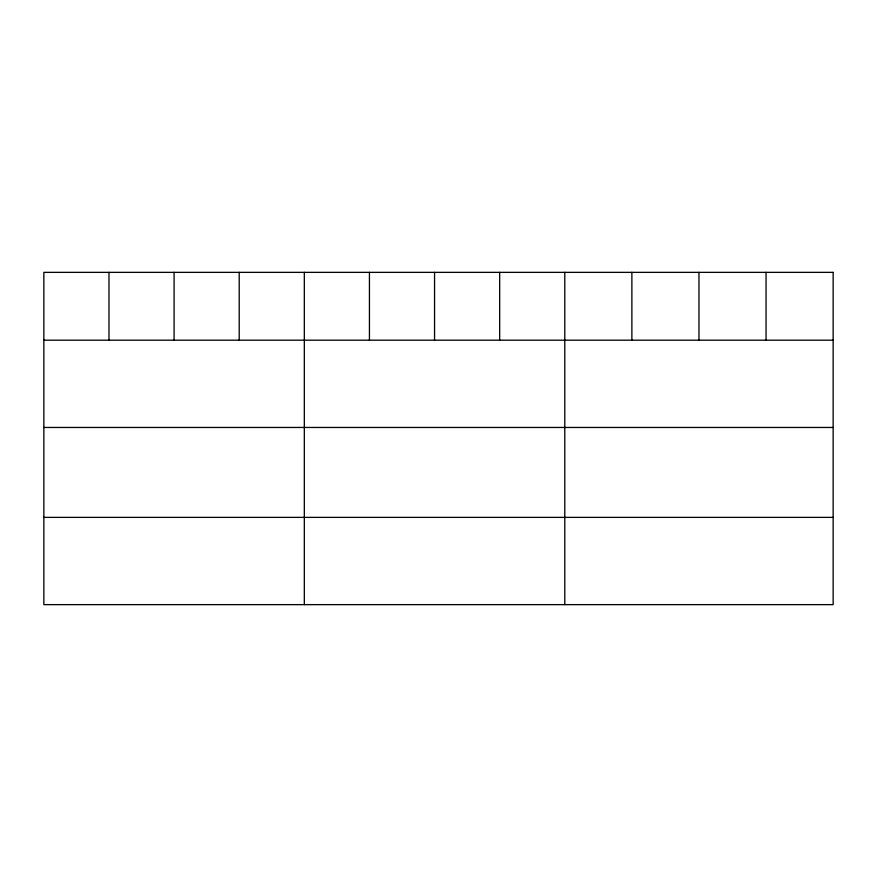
<?xml version="1.0" encoding="UTF-8"?>
<svg xmlns="http://www.w3.org/2000/svg" width="877" height="877" viewBox="0 0 877 877"><rect width="100%" height="100%" fill="white"/><g stroke="black" fill="none" stroke-linecap="round" stroke-linejoin="round"><path stroke-width="1.32" d="M43.85 340.188L833.15 340.188M43.85 427.461L833.15 427.461M43.85 517.375L833.15 517.375M766.059 272.363L766.059 340.188M698.969 272.363L698.969 340.188M631.878 272.363L631.878 340.188M564.788 272.363L564.788 604.637M499.671 272.363L499.671 340.188M434.553 272.363L434.553 340.188M369.436 272.363L369.436 340.188M304.319 272.363L304.319 604.637M239.202 272.363L239.202 340.188M174.084 272.363L174.084 340.188M108.967 272.363L108.967 340.188M833.15 272.363L43.85 272.363L43.85 604.637L833.15 604.637L833.15 272.363"/></g></svg>
